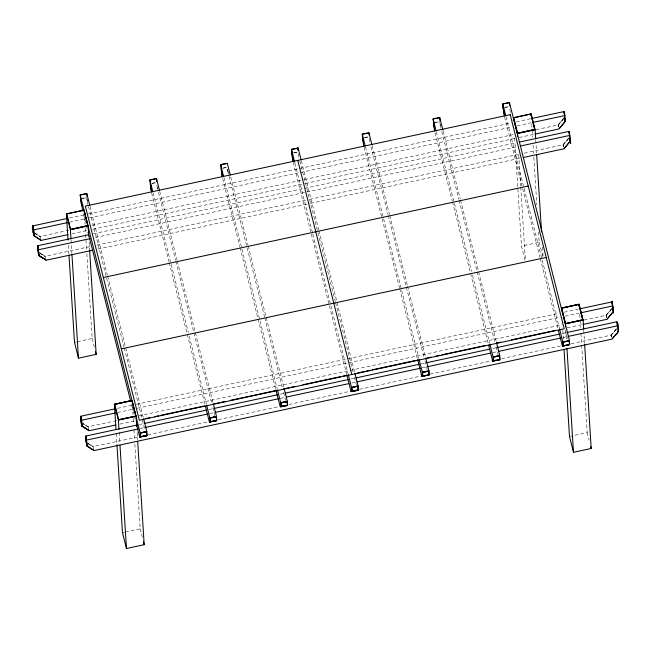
<?xml version="1.0" encoding="UTF-8"?>
<svg xmlns="http://www.w3.org/2000/svg" width="651" height="651" viewBox="0 0 651 651"><rect width="100%" height="100%" fill="white"/><g stroke="black" fill="none" stroke-linecap="round" stroke-linejoin="round"><path stroke-width="0.49" stroke-dasharray="3.25 2.44" d="M536.098 129.687L557.964 124.984L564.23 117.579M558.582 126.831L558.143 125.09L563.676 118.547M558.143 125.09L563.929 118.555M524.201 153.156L562.969 144.807L568.6 138.142M563.587 146.654L563.148 144.921L568.681 138.378M563.148 144.921L568.925 138.378M584.11 320.032L605.975 315.32L612.233 307.915M606.586 317.167L606.154 315.434L611.68 308.891M606.154 315.434L611.932 308.891M571.22 343.704L610.972 335.151L616.611 328.478M611.59 336.99L611.151 335.257L616.684 328.714M611.151 335.257L616.936 328.722M40.736 239.202L40.077 236.598L35.244 233.725M45.733 259.025L45.082 256.421L40.248 253.556M93.744 449.361L93.085 446.765L88.251 443.892M80.618 198.718L86.697 197.326M152.065 183.338L156.403 182.321M222.878 168.096L227.215 167.079M293.691 152.855L298.028 151.838M364.503 137.621L368.84 136.596M433.574 122.754L439.653 121.363M504.143 107.48L509.359 106.357M82.408 198.506L85.883 197.758M152.114 183.509L156.46 182.573M222.927 168.267L227.272 167.331M293.739 153.026L298.085 152.09M364.552 137.784L368.897 136.848M435.364 122.543L439.71 121.607M505.07 107.537L509.424 106.601M69.486 217.995L83.385 215.009M88.349 213.935L511.238 122.917M516.202 121.851L530.101 118.864M69.494 222.178L84.386 218.972M89.35 217.906L512.239 126.888M517.203 125.814L531.102 122.827M68.973 230.226L40.15 236.435L33.136 231.886M91.832 225.311L303.529 179.749M304.522 179.53L513.24 134.611M71.96 233.766L86.868 230.56M92.833 229.274L304.53 183.712M305.522 183.501L515.234 138.362M519.213 137.507L534.121 134.293M93.345 233.766L516.243 142.748M95.339 237.517L516.251 146.931M89.871 246.631L45.147 256.258L38.132 251.709M96.828 245.134L305.547 200.215M309.526 199.361L518.245 154.433M97.829 249.105L309.526 203.535M310.527 203.324L520.239 158.185M74.474 342.304L76.444 341.881M77.42 341.669L92.173 338.496L86.835 253.556M525.007 260.091L521.475 246.094L539.183 242.286L538.548 232.171M117.489 408.34L131.388 405.345M136.352 404.279L559.25 313.261M564.205 312.195L578.104 309.201M117.497 412.514L132.389 409.308M137.353 408.242L560.242 317.224M565.206 316.158L579.105 313.164M81.139 422.222L88.154 426.771L116.977 420.57M138.842 415.859L562.244 324.735M119.963 424.102L134.871 420.896M567.216 327.844L582.124 324.637M139.371 424.533L143.342 423.679M208.857 409.577L212.828 408.722M280.337 394.189L284.308 393.334M350.816 379.02L354.787 378.166M421.295 363.852L425.266 362.998M492.774 348.472L496.746 347.618M562.261 333.515L566.232 332.661M140.372 428.496L145.336 427.43M209.858 413.54L213.829 412.685M280.337 398.371L285.301 397.305M351.817 382.991L355.788 382.137M422.296 367.815L426.267 366.961M492.783 352.647L496.754 351.792M563.261 337.478L567.233 336.624M137.882 436.976L93.158 446.602L86.144 442.045M147.818 434.835L208.45 421.783M218.386 419.643L279.01 406.598M288.954 404.458L349.579 391.406M359.515 389.265L421.14 376.009M430.083 374.081L491.708 360.817M501.644 358.677L560.283 346.055M122.478 532.64L124.447 532.217M125.431 532.005L140.185 528.832L134.838 443.892M569.487 436.439L587.186 432.622L581.717 345.665M34.723 233.123L40.077 236.598M39.727 252.946L45.082 256.421M82.734 423.459L88.088 426.934L83.255 424.07M87.73 443.29L93.085 446.765M558.395 125.098L558.835 126.831M563.4 144.921L563.831 146.654M606.407 315.434L606.838 317.167M611.403 335.265L611.842 336.998M557.964 124.984L558.363 126.571M562.969 144.807L563.367 146.394M605.975 315.32L606.569 317.704M610.972 335.151L611.37 336.738M565.239 329.748L567.713 339.578M539.183 242.286L542.95 257.218M587.186 432.622L589.074 440.092M506.03 116.765L523.884 187.553M524.136 188.538L559.591 329.129M504.558 116.911L540.005 257.462M540.257 258.439L558.102 329.211M443.209 131.323L460.322 199.165M460.566 200.15L478.42 270.93M478.672 271.915L496.274 341.718M441.736 131.461L458.841 199.279M459.093 200.264L495.037 342.784M496.029 346.714L498.007 354.575M436.325 131.771L454.178 202.559M454.422 203.543L471.536 271.377M472.528 275.308L489.633 343.15M435.096 132.894L452.201 200.711M452.453 201.696L470.299 272.46M470.551 273.444L488.144 343.232M372.152 145.58L389.51 214.407M389.754 215.383L407.363 285.195M407.607 286.171L425.461 356.96M370.924 146.703L388.029 214.521M388.281 215.505L406.126 286.277M406.37 287.254L423.972 357.041M424.965 360.971L427.194 369.817M365.512 147.012L383.366 217.8M383.61 218.785L418.821 358.392M364.039 147.15L399.486 287.701M399.738 288.686L417.332 358.473M301.34 160.821L318.697 229.648M318.941 230.625L354.901 373.186M299.867 160.96L335.314 301.511M335.558 302.495L353.159 372.282M354.404 377.198L356.382 385.058M294.944 163.238L312.553 233.042M312.797 234.026L348.008 373.633M293.227 162.392L346.771 374.691M230.771 177.048L247.885 244.882M248.129 245.866L283.836 387.443M229.054 176.201L264.501 316.752M264.745 317.737L282.599 388.509M283.592 392.439L285.569 400.3M223.887 177.495L241.741 248.283M241.985 249.268L259.839 320.048M260.091 321.033L277.196 388.875M222.658 178.618L239.763 246.436M240.016 247.421L275.707 388.948M159.715 191.304L177.072 260.123M177.316 261.108L195.17 331.896M195.422 332.881L213.023 402.684M158.486 192.427L175.591 260.245M175.835 261.23L211.787 403.742M212.771 407.681L214.757 415.541M153.075 192.737L170.928 263.525M171.172 264.501L188.285 332.344M189.278 336.274L206.383 404.116M151.602 192.875L168.951 261.678M169.203 262.654L187.049 333.426M187.293 334.411L204.894 404.19M90.009 206.31L107.366 275.129M107.61 276.114L143.57 418.666M88.528 206.448L123.983 346.999M124.227 347.984L142.081 418.748M142.325 419.732L144.807 429.562M83.377 213.772L86.111 224.587M86.355 225.571L87.096 228.517M131.469 404.45L134.196 415.265M134.448 416.249L135.188 419.195M92.173 338.496L94.297 346.893M140.185 528.832L142.3 537.23M88.154 426.771L88.739 429.538M509.823 109.335L510.636 114.332M440.458 124.528L441.085 128.507M439.816 122.404L440.727 128.206M369.15 138.614L369.963 143.611M298.337 153.856L299.151 158.852M228.33 172.238L228.647 174.224M227.581 169.26L228.338 174.094M227.525 169.097L228.289 173.923M157.518 187.48L157.835 189.465M156.867 185.299L157.526 189.335M86.908 198.539L87.82 204.333M86.86 198.376L87.315 201.273M87.462 202.241L87.771 204.17M583.744 330.171L584.574 343.321M579.748 314.311L580.065 319.372M580.131 320.382L580.57 327.461M580.952 333.524L581.652 344.648M565.914 331.961L566.362 339.041M562.806 330.26L563.375 339.358M535.74 139.835L536.57 152.985M542.486 247.022L543.121 257.137M531.737 123.975L532.054 129.028M532.119 130.045L532.567 137.117M533.071 145.214L533.584 153.302M533.836 157.347L536.831 204.87M518.733 154.767L520.71 186.121M520.776 187.13L525.349 259.936M514.672 137.898L521.475 246.094M137.125 432.451L137.564 439.531M132.487 406.476L132.991 414.565M133.252 418.609L133.569 423.671M133.951 429.733L134.586 439.848M119.166 432.215L119.865 443.339M116.244 433.542L116.944 444.666M89.114 242.115L89.626 250.204M84.54 217.149L84.988 224.229M85.24 228.273L85.558 233.327M85.623 234.344L86.575 249.512M71.032 239.853L71.854 253.003M68.363 245.232L68.941 254.329"/><path stroke-width="0.98" d="M564.726 119.556L565.231 121.542C563.099 105.177 564.824 111.101 565.166 121.298L559.274 128.564M568.941 142.577L564.271 148.395M611.94 313.082L607.277 318.9M612.99 309.9L613.421 311.634L606.976 319.291L583.117 324.418M613.869 336.551L612.282 338.732M615.097 335.094C622.942 331.587 613.576 309.778 618.426 331.465L611.973 339.114L94.151 450.565L86.835 445.878C83.011 415.688 90.399 466.531 85.558 436.504M33.136 231.886L34.129 235.849C32.827 218.744 30.947 227.687 34.072 235.597L40.712 240.178M39.133 255.672L38.197 251.961L38.824 255.534L45.952 259.895L38.791 255.485L37.831 246.102L39.133 255.672L46.148 260.229L92.865 250.171M80.553 416.673L81.432 420.147L81.798 425.998L88.959 430.401L81.831 426.047C79.08 414.923 81.448 412.238 82.14 426.185L89.154 430.734L115.992 424.965M86.201 442.298L85.826 437.065M86.835 445.878L93.72 450.337M221.006 166.461L220.884 164.532L227.036 163.466M292.974 161.407L291.729 153.457L291.697 149.291L297.849 148.225M363.787 146.166L362.542 138.215L362.509 134.049L368.661 132.983M434.542 128.711L433.322 118.807L439.474 117.741M504.305 115.927L503.06 107.976L503.028 103.802L509.18 102.744M82.636 210.826L80.146 194.958L86.778 193.526L89.757 205.325M151.349 191.89L149.852 179.953L156.492 178.529L159.462 190.32M222.162 176.649L220.665 164.711L227.305 163.287L230.275 175.078M291.729 153.457L291.477 149.47L298.117 148.046L301.087 159.845M362.542 138.215L362.29 134.228L368.93 132.804L371.9 144.603M434.599 130.924L433.102 118.987L439.742 117.562L442.965 130.338M503.06 107.976L502.808 103.989L509.448 102.557L569.454 340.481L569.706 344.469L562.676 346.137L563.408 346.088L563.099 341.978L569.251 340.912L563.164 342.223M80.39 198.946L80.976 200.817M68.046 240.17L66.394 213.878L84.093 210.07L88.097 225.93L88.731 236.044M513.59 120.704L513.403 117.676L531.102 113.86L535.106 129.728L535.675 138.826M87.755 225.742L83.873 210.257L66.727 213.943L70.609 229.437L87.747 225.62L70.609 229.437M530.882 114.047L513.737 117.864L517.61 133.227L534.764 129.533L530.882 114.047L534.764 129.533M32.884 227.899L32.753 225.905L66.508 218.638M531.094 118.645L563.856 111.598L564.856 115.561L533.088 122.396M34.072 235.597L33.706 229.746M67.509 222.601L33.754 229.868L32.753 225.905M534.756 129.411L517.61 133.227M70.967 238.844L70.398 229.746L88.097 225.93M517.594 136.572L517.399 133.536L535.106 129.728M67.981 234.62L41.151 240.398L33.828 235.711M535.114 134.082L558.965 128.947L565.418 121.298L564.783 118.628M38.067 250.716L37.758 245.728L88.381 234.832M519.221 142.105L568.852 131.421L569.853 135.392L520.214 146.068M569.202 131.738C571.008 146.353 571.285 148.81 569.202 131.738L569.381 134.667M90.375 238.583L38.759 249.699L37.758 245.728M38.197 251.961L37.555 246.159M523.217 157.55L563.969 148.778L570.414 141.121L570.007 139.322M103.346 277.505L528.221 186.056M68.998 255.338L74.474 342.304L78.47 358.164L96.177 354.356L89.626 250.204M121.346 348.879L546.222 257.438M115.992 429.497L114.397 404.222L132.104 400.406L136.1 416.274L136.743 426.381M583.678 329.162L583.109 320.064L579.105 304.204L561.406 308.013L565.41 323.873L565.597 326.908M114.731 404.287L131.884 400.593L135.766 416.079L118.612 419.773L114.739 404.409L131.884 400.593M561.74 308.078L578.885 304.383L582.767 319.877L565.621 323.563L561.748 308.2L578.885 304.383M81.074 421.221L80.765 416.241L114.511 408.974M580.09 308.769L611.859 301.934C616.725 335.534 609.214 279.36 613.421 311.634M115.512 412.946L81.766 420.204L80.765 416.241M581.091 312.74L612.86 305.905M582.759 319.747L565.621 323.563M118.97 429.18L118.401 420.082L136.1 416.274M565.41 323.873L583.109 320.064M145.808 418.544L149.779 417.69M154.751 416.616L158.73 415.761M160.716 415.338L204.447 405.923M214.382 403.783L219.354 402.717M221.34 402.285L225.319 401.431M230.283 400.365L276.008 390.519M283.958 388.81L288.93 387.744M290.916 387.312L294.887 386.458M302.837 384.749L340.611 376.62M342.597 376.188L346.576 375.334M357.505 372.982L364.462 371.485M366.448 371.054L370.427 370.199M372.413 369.768L416.144 360.361M427.08 358.009L431.052 357.147M436.024 356.081L439.995 355.226M441.988 354.795L485.719 345.388M496.648 343.028L500.627 342.174M511.556 339.822L555.287 330.415M137.385 424.957L85.761 436.072L86.762 440.035L138.386 428.928M144.335 423.467L206.872 410M213.821 408.511L277.359 394.832M285.301 393.123L348.83 379.452M355.78 377.954L419.309 364.283M426.259 362.786L489.796 349.107M496.746 347.618L559.282 334.158M567.224 332.449L616.863 321.765L617.856 325.728L568.225 336.412M145.336 427.43L207.872 413.971M214.822 412.474L278.351 398.803M286.294 397.086L348.838 383.626M356.781 381.917L420.31 368.246M427.259 366.749L490.797 353.078M498.739 351.369L561.276 337.91M146.792 431.45L147.045 435.438L140.404 436.87L140.152 432.882L146.792 431.45L143.57 418.666M216.498 416.445L216.75 420.432L210.11 421.864L209.858 417.877L216.498 416.445L213.276 403.669M275.959 389.933L280.174 406.639L281.256 406.81L281.02 402.953L287.099 401.643L280.955 402.7L280.923 406.623L280.671 402.635L287.311 401.211L284.088 388.427M357.228 390.201L351.735 391.381L351.483 387.394L358.123 385.97L354.901 373.186M428.936 370.728L429.188 374.707L422.548 376.14L422.296 372.152L428.936 370.728L425.713 357.944M498.853 359.718L493.36 360.898L493.108 356.911L499.748 355.487L496.526 342.703M558.346 330.195L562.318 345.917L563.066 345.901L562.814 341.913L569.454 340.481M140.559 434.876L140.437 432.948L146.524 431.637L140.502 433.192L140.738 437.057L139.949 436.829M210.265 419.871L210.143 417.942L216.23 416.632L210.208 418.186L210.444 422.051L209.655 421.824M357.855 386.149L358.156 390.258L352.012 391.324L351.768 387.459L357.855 386.149L351.833 387.711L352.077 391.568L351.28 391.341M422.645 372.47L428.732 371.16L422.58 372.217L422.89 376.327L422.092 376.099M488.641 345.193L492.612 360.923L499.781 359.775L499.48 355.666L493.393 356.976L493.702 361.085L492.905 360.857M493.458 357.228L499.545 355.918M136.433 424.11L139.656 436.886L144.392 435.869M205.391 406.159L209.362 421.881L214.098 420.863M282.07 406.232L283.966 405.825M347.016 375.676L350.987 391.406L353.021 390.966M354.762 390.592L356.675 390.177M417.584 359.45L421.799 376.164L425.591 375.342M492.612 360.923L495.517 360.296M563.261 345.714L565.223 345.299M282.07 406.379L287.563 405.191L287.311 401.211M351.345 391.617L358.156 390.291L358.123 385.97M563.066 345.901L568.559 344.713M140.006 437.106L146.825 435.771L146.524 431.637M209.72 422.1L216.531 420.741L209.362 421.881M280.532 406.859L287.343 405.5L280.467 406.582M422.157 376.376L428.968 375.049L428.667 370.907M492.97 361.134L499.781 359.808L499.48 355.666M139.656 436.886L146.825 435.747L146.036 435.519M421.799 376.164L428.968 375.049M562.676 346.137L569.487 344.778L569.186 340.668M116.944 444.666L122.478 532.64L126.481 548.508L144.18 544.692L137.695 441.549M564.018 349.473L569.487 436.439L573.482 452.299L591.189 448.49L584.639 344.33M568.958 344.485L569.706 344.469M429.188 374.707L428.236 375.066M357.366 390.03L358.375 389.949M350.987 391.406L352.077 391.568M287.563 405.191L286.611 405.549M215.741 420.513L216.75 420.432M146.288 435.454L147.045 435.438M565.166 121.298L564.759 118.694M570.17 141.121L569.983 139.387M504.501 115.479L503.272 107.667M433.631 122.917L434.486 128.548M293.17 160.96L292.104 154.197M613.014 309.835L613.445 311.569M578.894 304.505L582.767 319.877M513.403 117.676L517.399 133.536M590.717 446.619L591.189 448.49M502.808 103.989L505.786 115.788M559.591 329.129L562.814 341.913M433.102 118.987L436.08 130.786M489.886 344.135L493.108 356.911M362.29 134.228L365.26 146.027M419.073 359.376L422.296 372.152M362.753 137.906L363.575 142.992M297.776 160.406L351.784 374.537M291.477 149.47L294.7 162.254M348.261 374.618L351.483 387.394M220.665 164.711L223.635 176.511M277.448 389.851L280.671 402.635M156.216 178.708L150.137 180.018M149.852 179.953L152.822 191.752M206.636 405.093L209.858 417.877M86.51 193.713L80.431 195.023M80.146 194.958L140.152 432.882M88.088 232.448L130.729 401.504M66.394 213.878L70.398 229.746M114.397 404.222L118.401 420.082M95.469 351.556L96.177 354.356M143.48 541.892L144.18 544.692M32.55 226.336L33.429 229.803M81.204 422.466L82.14 426.185M86.144 442.045L86.86 444.902M499.781 359.808L499.748 355.487M221.137 168.471L222.357 176.201M151.292 189.677L150.324 183.712L151.39 190.474M81.277 202.746L81.733 205.643M80.618 198.718L81.684 205.48M612.209 302.251L612.388 305.173M579.105 304.204L579.3 307.231M564.197 111.907L564.319 113.86M566.931 348.139L573.482 452.299M536.693 155.003L541.526 231.854M531.102 113.86L531.232 115.886M509.448 102.557L509.635 105.552M439.742 117.562L439.93 120.549M368.93 132.804L369.052 134.798M298.117 148.046L298.239 150.039M297.784 147.98L297.963 150.161M287.042 401.39L287.343 405.5M216.23 416.632L216.531 420.741M156.492 178.529L156.679 181.515M135.766 416.079L118.612 419.773M119.987 445.365L126.481 548.508M86.778 193.526L86.974 196.521M71.919 254.012L78.47 358.164M37.831 246.102L38.075 250.008M510.221 114.682L85.338 206.131L139.347 420.261L564.222 328.812L510.221 114.682"/></g></svg>
